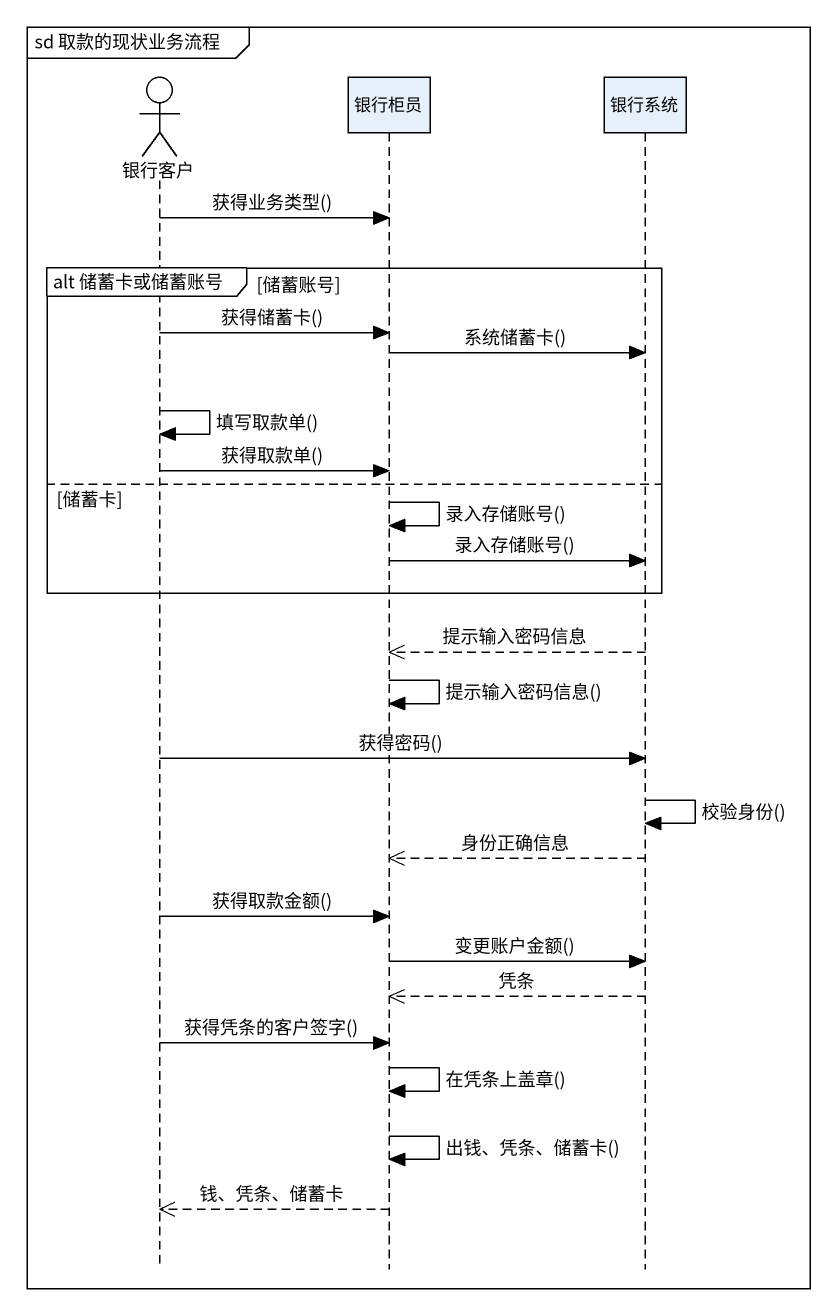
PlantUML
@startuml
mainframe sd 取款的现状业务流程
hide footbox
actor 银行客户
participant 银行柜员
participant 银行系统

银行客户 -> 银行柜员 : 获得业务类型()
group alt 储蓄卡或储蓄账号 [储蓄账号]
  银行客户 -> 银行柜员 : 获得储蓄卡()
  银行柜员 -> 银行系统 : 系统储蓄卡()
  银行客户 -> 银行客户 : 填写取款单()
  银行客户 -> 银行柜员 : 获得取款单()
else 储蓄卡
  银行柜员 -> 银行柜员 : 录入存储账号()
  银行柜员 -> 银行系统 : 录入存储账号()
end
银行系统 -->> 银行柜员 : 提示输入密码信息
银行柜员 -> 银行柜员 : 提示输入密码信息()
银行客户 -> 银行系统 : 获得密码()
银行系统 -> 银行系统 : 校验身份()
银行系统 -->> 银行柜员 : 身份正确信息
银行客户 -> 银行柜员 : 获得取款金额()
银行柜员 -> 银行系统 : 变更账户金额()
银行系统 -->> 银行柜员 : 凭条
银行客户 -> 银行柜员 : 获得凭条的客户签字()
银行柜员 -> 银行柜员 : 在凭条上盖章()
银行柜员 -> 银行柜员 : 出钱、凭条、储蓄卡()
银行柜员 -->> 银行客户 : 钱、凭条、储蓄卡
@enduml
